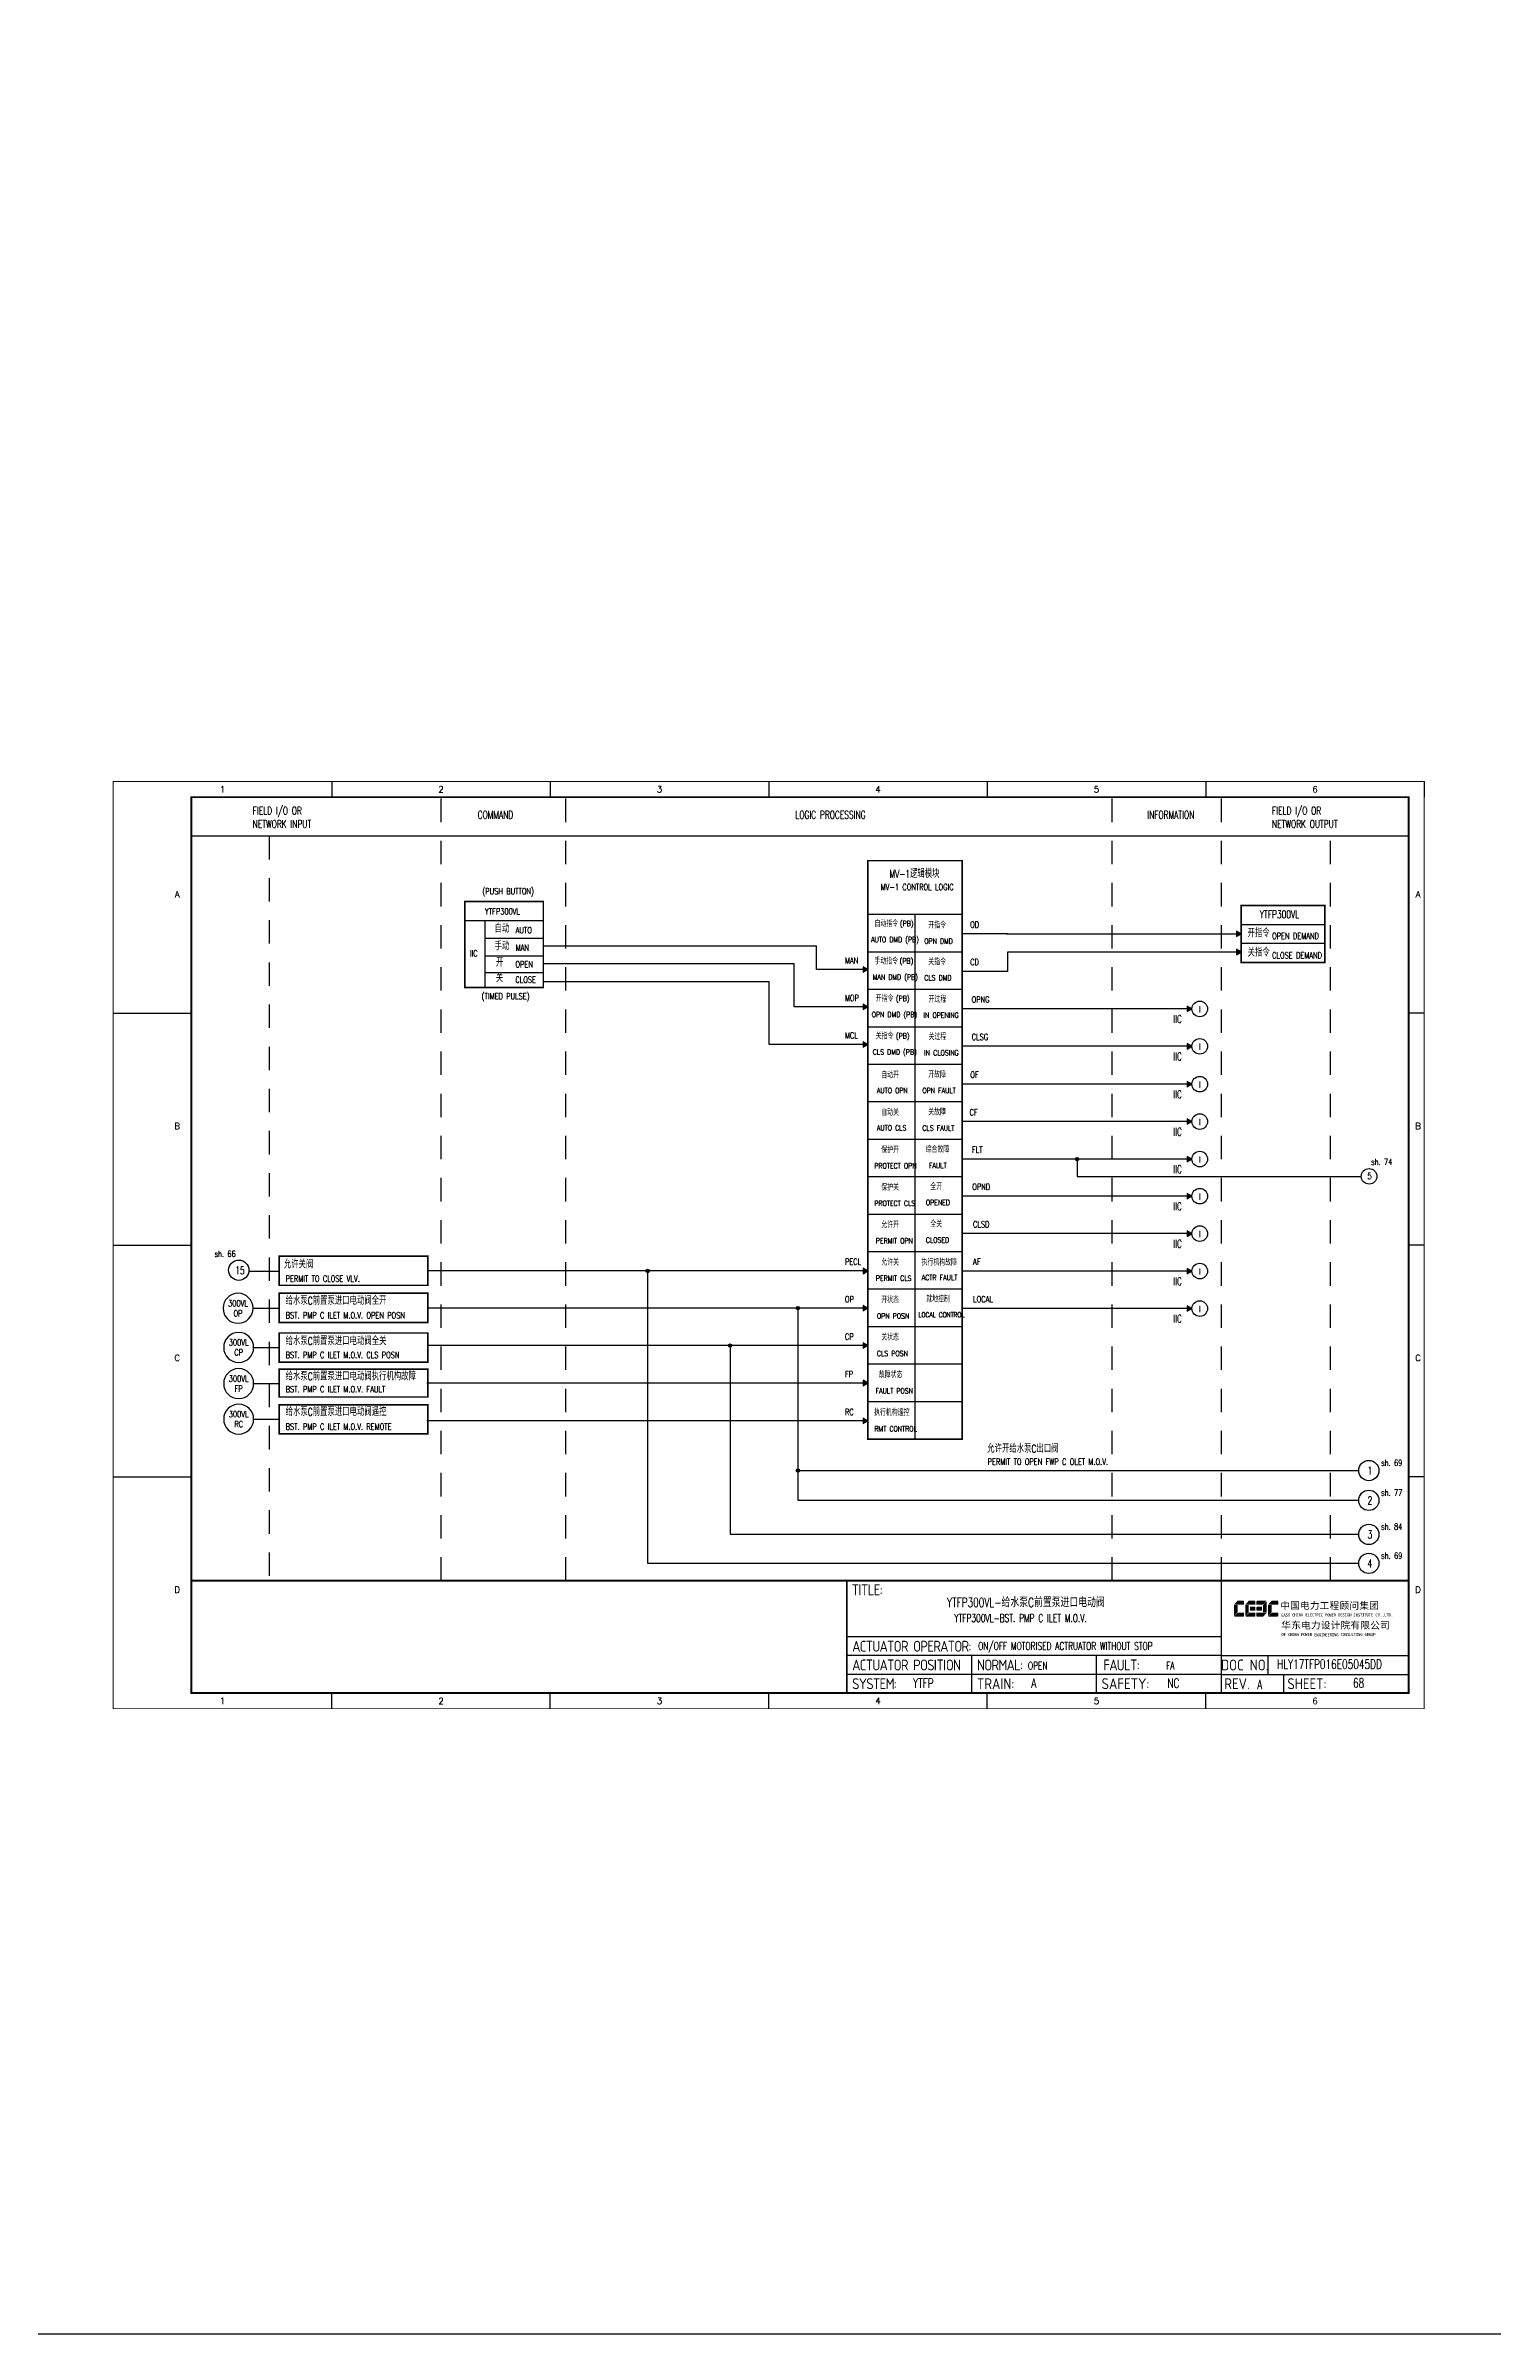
# Model space of a CAD drawing. Header units: millimetres. Extents: x 38833 to 52469, y 29493 to 32647.
# Drawn here: x 40594 to 41058, y 29493 to 30226 of the extents above; entities that cross this region are included whole.
import ezdxf
from ezdxf.enums import TextEntityAlignment as Align

# ---------------------------------------------------------------- set-up
doc = ezdxf.new("R2010")
doc.units = ezdxf.units.MM
doc.linetypes.add('DASHED', pattern=[0.75, 0.5, -0.25])
doc.linetypes.add('JIS_02_0.7', pattern=[1.35, 0.75, -0.6])
for name, color, linetype in [('INSTRUMENT', 4, 'Continuous'), ('MLINE', 6, 'Continuous'), ('TITLE', 1, 'Continuous'), ('TK', 7, 'Continuous'), ('图框_外框线', 7, 'Continuous'), ('图框_标题栏文字', 6, 'Continuous')]:
    doc.layers.add(name, color=color, linetype=linetype)
doc.styles.add('ecepdi', font='simhei.ttf', dxfattribs={"width": 0.9})
doc.styles.get("Standard").update_dxf_attribs({"font": 'romans.shx', "width": 0.7, "bigfont": 'hztxta.shx'})
doc.styles.add('工程字', font='gbenor.shx', dxfattribs={"bigfont": 'gbcbig.shx'})

# ---------------------------------------------------------------- blocks, each defined once
blk = doc.blocks.new('A$C1E0003F3')
h = blk.add_hatch(color=152)
edge = h.paths.add_edge_path()
edge.add_ellipse((5.15, 4.41), major_axis=(0, 0.211), ratio=0.769231, start_angle=-90, end_angle=0)
edge.add_line((5.15, 4.62), (3.22, 4.62))
edge.add_line((3.22, 4.62), (2.09, 3.35))
edge.add_line((2.09, 3.35), (5.32, 3.35))
edge.add_line((5.32, 3.35), (5.32, 4.41))
h.paths.add_polyline_path([(3.22, 3.23), (2.09, 3.23), (2.09, -0.36), (3.22, 0.91)])
edge = h.paths.add_edge_path()
edge.add_line((5.32, 0.81), (3.27, 0.81))
edge.add_line((3.27, 0.81), (2.13, -0.46))
edge.add_line((2.13, -0.46), (5.15, -0.46))
edge.add_ellipse((5.15, -0.25), major_axis=(0, 0.211), ratio=0.769231, start_angle=180, end_angle=270)
edge.add_line((5.32, -0.25), (5.32, 0.81))
h = blk.add_hatch(color=152)
edge = h.paths.add_edge_path()
edge.add_ellipse((8.78, 4.41), major_axis=(0, 0.211), ratio=0.769231, start_angle=-90, end_angle=0)
edge.add_line((8.78, 4.62), (6.84, 4.62))
edge.add_line((6.84, 4.62), (5.71, 3.35))
edge.add_line((5.71, 3.35), (8.94, 3.35))
edge.add_line((8.94, 3.35), (8.94, 4.41))
h.paths.add_polyline_path([(6.84, 3.23), (5.71, 3.23), (5.71, -0.36), (6.84, 0.91)])
edge = h.paths.add_edge_path()
edge.add_ellipse((8.78, 2.49), major_axis=(0, 0.211), ratio=0.769231, start_angle=-90, end_angle=0)
edge.add_line((8.78, 2.7), (7.22, 2.7))
edge.add_line((7.22, 2.7), (7.22, 1.44))
edge.add_line((7.22, 1.44), (8.78, 1.44))
edge.add_ellipse((8.78, 1.65), major_axis=(0, 0.211), ratio=0.769231, start_angle=180, end_angle=270)
edge.add_line((8.94, 1.65), (8.94, 2.49))
edge = h.paths.add_edge_path()
edge.add_line((8.94, 0.81), (6.89, 0.81))
edge.add_line((6.89, 0.81), (5.75, -0.46))
edge.add_line((5.75, -0.46), (8.78, -0.46))
edge.add_ellipse((8.78, -0.25), major_axis=(0, 0.211), ratio=0.769231, start_angle=180, end_angle=270)
edge.add_line((8.94, -0.25), (8.94, 0.81))
h = blk.add_hatch(color=1)
edge = h.paths.add_edge_path()
edge.add_line((12.48, 4.62), (9.46, 4.62))
edge.add_ellipse((9.46, 4.41), major_axis=(0, 0.211), ratio=0.769231, start_angle=0, end_angle=90)
edge.add_line((9.3, 4.41), (9.3, 3.35))
edge.add_line((9.3, 3.35), (11.35, 3.35))
edge.add_line((11.35, 3.35), (12.48, 4.62))
h.paths.add_polyline_path([(12.57, 4.56), (11.38, 3.23), (11.38, 0.93), (12.57, 0.93)])
edge = h.paths.add_edge_path()
edge.add_line((11.03, 2.7), (9.46, 2.7))
edge.add_ellipse((9.46, 2.49), major_axis=(0, 0.211), ratio=0.769231, start_angle=0, end_angle=90)
edge.add_line((9.3, 2.49), (9.3, 1.65))
edge.add_ellipse((9.46, 1.65), major_axis=(0, 0.211), ratio=0.769231, start_angle=90, end_angle=180)
edge.add_line((9.46, 1.44), (11.03, 1.44))
edge.add_line((11.03, 1.44), (11.03, 2.7))
h = blk.add_hatch(color=1)
edge = h.paths.add_edge_path()
edge.add_line((12.58, 0.79), (9.3, 0.79))
edge.add_line((9.3, 0.79), (9.3, -0.27))
edge.add_ellipse((9.46, -0.27), major_axis=(0, 0.211), ratio=0.769231, start_angle=90, end_angle=180)
edge.add_line((9.46, -0.48), (11.43, -0.48))
edge.add_line((11.43, -0.48), (12.58, 0.79))
h = blk.add_hatch(color=152)
edge = h.paths.add_edge_path()
edge.add_ellipse((16.11, 4.41), major_axis=(0, 0.211), ratio=0.769231, start_angle=-90, end_angle=0)
edge.add_line((16.11, 4.62), (14.14, 4.62))
edge.add_line((14.14, 4.62), (13, 3.35))
edge.add_line((13, 3.35), (16.27, 3.35))
edge.add_line((16.27, 3.35), (16.27, 4.41))
h.paths.add_polyline_path([(14.14, 3.23), (13, 3.23), (13, -0.36), (14.14, 0.91)])
edge = h.paths.add_edge_path()
edge.add_line((16.27, 0.81), (14.18, 0.81))
edge.add_line((14.18, 0.81), (13.04, -0.46))
edge.add_line((13.04, -0.46), (16.03, -0.46))
edge.add_ellipse((16.03, -0.15), major_axis=(0, 0.316), ratio=0.769231, start_angle=180, end_angle=270)
edge.add_line((16.27, -0.15), (16.27, 0.81))
at = {"layer": 'TITLE', "color": 7, "style": 'ecepdi'}
for s, p in [('中', (16.92, 1.94)), ('国', (20.09, 2)), ('电', (23.25, 1.99)), ('力', (26.39, 1.96)), ('工', (29.53, 1.95)), ('程', (32.71, 1.98)), ('顾', (35.9, 1.98)), ('问', (39.09, 1.94)), ('集', (42.26, 1.98)), ('团', (45.42, 2.01)), ('华', (17.24, -4.31)), ('东', (20.45, -4.29)), ('电', (23.62, -4.35)), ('力', (26.75, -4.32)), ('设', (29.92, -4.3)), ('计', (33.05, -4.31)), ('院', (36.26, -4.29)), ('有', (39.41, -4.29)), ('限', (42.57, -4.32)), ('公', (45.78, -4.38)), ('司', (48.91, -4.35))]:
    blk.add_text(s, height=2.2, dxfattribs=at).set_placement(p)
at = {"layer": 'TITLE', "color": 7, "style": 'ecepdi', "width": 0.975}
for s, p in [('E', (17.58, 0.02)), ('A', (18.29, 0.03)), ('S', (19, 0.03)), ('T', (19.7, 0.03)), ('C', (21.1, 0.09)), ('H', (21.77, 0.09)), ('I', (22.46, 0.09)), ('N', (23.17, 0.1)), ('A', (23.86, 0.1)), ('E', (25.35, 0.09)), ('L', (26.05, 0.11)), ('E', (26.76, 0.1)), ('C', (27.46, 0.12)), ('T', (28.18, 0.11)), ('R', (28.87, 0.1)), ('I', (29.57, 0.11)), ('C', (30.28, 0.1)), ('P', (31.64, 0.09)), ('O', (32.32, 0.08)), ('W', (33.03, 0.08)), ('E', (33.72, 0.08)), ('R', (34.42, 0.09)), ('D', (35.81, 0.1)), ('E', (36.52, 0.1)), ('S', (37.2, 0.1)), ('I', (37.91, 0.09)), ('G', (38.68, 0.11)), ('N', (39.38, 0.09)), ('I', (40.72, 0.07)), ('N', (41.43, 0.08)), ('S', (42.14, 0.08)), ('T', (42.83, 0.08)), ('I', (43.52, 0.09)), ('T', (44.22, 0.07)), ('U', (44.93, 0.07)), ('T', (45.63, 0.08)), ('E', (46.34, 0.09)), ('C', (47.76, 0.11)), ('O', (48.48, 0.1)), ('L', (50.56, 0.1)), ('T', (51.27, 0.1)), ('D', (51.96, 0.1)), ('O', (17.67, -6.18)), ('OF', (18.01, -6.2)), ('F', (18.37, -6.2)), ('C', (19.8, -6.19)), ('H', (20.47, -6.19)), ('I', (21.15, -6.19)), ('N', (21.87, -6.18)), ('A', (22.56, -6.18)), ('P', (23.98, -6.2)), ('O', (24.66, -6.21)), ('W', (25.36, -6.21)), ('E', (26.06, -6.21)), ('R', (26.75, -6.2)), ('E', (28.19, -6.24)), ('N', (28.91, -6.27)), ('G', (29.62, -6.26)), ('I', (30.32, -6.27)), ('N', (31.02, -6.27)), ('E', (31.7, -6.28)), ('E', (32.41, -6.27)), ('R', (33.1, -6.24)), ('I', (33.81, -6.24)), ('N', (34.51, -6.26)), ('G', (35.2, -6.24)), ('C', (36.61, -6.19)), ('O', (37.3, -6.21)), ('N', (38, -6.2)), ('S', (38.71, -6.21)), ('U', (39.41, -6.18)), ('L', (40.11, -6.18)), ('T', (40.81, -6.19)), ('I', (41.51, -6.21)), ('N', (42.2, -6.21)), ('G', (42.91, -6.17)), ('G', (44.29, -6.2)), ('R', (45, -6.21)), ('O', (45.69, -6.22)), ('U', (46.39, -6.2)), ('P', (47.1, -6.23)), ('.', (49.23, 0.1)), (',', (49.87, 0.1)), ('.', (52.72, 0.11))]:
    blk.add_text(s, height=1, dxfattribs=at).set_placement(p, align=Align.MIDDLE_CENTER)
blk = doc.blocks.new('A$C613255F0')
for p, q in [((70, 297), (70, 292)), ((140, 297), (140, 292)), ((210, 297), (210, 292)), ((280, 297), (280, 292)), ((350, 297), (350, 292)), ((420, 297), (420, 292)), ((0, 222.75), (25, 222.75)), ((420, 222.75), (415, 222.75)), ((0, 148.5), (25, 148.5)), ((420, 148.5), (415, 148.5)), ((0, 74.25), (25, 74.25)), ((420, 74.25), (415, 74.25)), ((70, 0), (70, 5)), ((140, 0), (140, 5)), ((210, 0), (210, 5)), ((280, 0), (280, 5)), ((350, 0), (350, 5))]:
    blk.add_line(p, q)
at = {"layer": 'MLINE', "linetype": 'JIS_02_0.7', "ltscale": 10}
for p, q in [((105, 41), (105, 292)), ((145, 41), (145, 292)), ((320, 41), (320, 292)), ((355, 41), (355, 292)), ((50, 279.56), (50, 41)), ((390, 41), (390, 279.56))]:
    blk.add_line(p, q, dxfattribs=at)
at = {"layer": 'MLINE'}
blk.add_line((25, 279.56), (415, 279.56), dxfattribs=at)
at = {"layer": '图框_外框线'}
for p, q in [((355, 5), (355, 41)), ((355, 23), (235, 23)), ((355, 17), (235, 17)), ((275, 11), (275, 17)), ((315, 11), (315, 17)), ((355, 17), (415, 17)), ((370, 11), (370, 17)), ((355, 11), (235, 11)), ((355, 11), (235, 11)), ((275, 5), (275, 11)), ((315, 5), (315, 11)), ((355, 11), (415, 11)), ((375, 5), (375, 11))]:
    blk.add_line(p, q, dxfattribs=at)
for points, const_width in [([(0, 0), (420, 0), (420, 297), (0, 297)], 0.3), ([(25, 5), (415, 5), (415, 292), (25, 292)], 0.6)]:
    blk.add_lwpolyline(points, close=True, dxfattribs=dict(at, const_width=const_width))
at = {"layer": '图框_外框线', "const_width": 0.6}
blk.add_lwpolyline([(235, 41), (25, 41)], dxfattribs=at)
at = {"layer": '图框_外框线'}
blk.add_lwpolyline([(415, 41, 0.6, 0.6, 0), (235, 41, 0.6, 0.6, 0), (235, 5, 0, 0, 0)], format="xyseb", dxfattribs=at)
blk.add_blockref('A$C1E0003F3', (356.94, 29.95))
at = {"layer": 'MLINE', "char_height": 2.5, "width": 31.8959, "attachment_point": 1}
for s, insert in [('FIELD I/O OR', (44.67, 288.89)), ('COMMAND', (116.74, 287.58)), ('LOGIC PROCESSING', (218.52, 287.58)), ('INFORMATION', (331.25, 287.58)), ('FIELD I/O OR', (371.22, 288.89)), ('NETWORK INPUT', (44.67, 284.64)), ('NETWORK OUTPUT', (371.22, 284.64))]:
    blk.add_mtext(s, dxfattribs=dict(at, insert=insert))
at = {"layer": 'TK', "color": 3}
for s, p in [('1', (35, 294.5)), ('2', (105, 294.5)), ('3', (175, 294.5)), ('4', (245, 294.5)), ('5', (315, 294.5)), ('6', (385, 294.5)), ('1', (35, 2.5)), ('2', (105, 2.5)), ('3', (175, 2.5)), ('4', (245, 2.5)), ('5', (315, 2.5)), ('6', (385, 2.5))]:
    blk.add_text(s, height=2, dxfattribs=at).set_placement(p, align=Align.MIDDLE)
for s, p in [('A', (20.5, 259.88)), ('A', (418, 259.88)), ('B', (20.5, 185.62)), ('B', (418, 185.62)), ('C', (20.5, 111.38)), ('C', (418, 111.38)), ('D', (20.5, 37.12)), ('D', (418, 37.12))]:
    blk.add_text(s, height=2, dxfattribs=at).set_placement(p, align=Align.CENTER)
at = {"layer": '图框_标题栏文字', "char_height": 3.5, "style": '工程字'}
for s, insert, width, attachment_point in [('{\\T0.9; TITLE:}', (234.86, 38.09), 14.2249, 4), ('{\\T0.9; ACTUATOR OPERATOR:}', (235, 20), 40, 4), ('{\\T0.9; ACTUATOR POSITION}', (235, 14), 45, 4), ('{\\T0.9; NORMAL:}', (275, 14), 18.2557, 4), ('{\\T0.9; FAULT:}', (315.44, 14), 15, 4), ('DOC NO.', (362.5, 14), 15, 5), ('{\\T0.9; SYSTEM:}', (235, 8), 17.9526, 4), ('{\\T0.9; }TRAIN: ', (275, 8), 17.6638, 4), ('SAFETY:', (324.3, 8), 22.3993, 5), ('REV.', (360, 8), 10, 5), ('SHEET:', (382.42, 8), 20, 5)]:
    blk.add_mtext(s, dxfattribs=dict(at, insert=insert, width=width, attachment_point=attachment_point))
blk = doc.blocks.new('INS00')
at = {"layer": 'INSTRUMENT', "color": 0}
blk.add_lwpolyline([(6, 0, 1), (-6, 0, 1)], format="xyb", close=True, dxfattribs=at)
at = {"layer": 'INSTRUMENT', "flags": 1}
for tag, p in [('INSNAM', (0, 9)), ('INSDGN', (0, -9)), ('INSMAN', (0, -18)), ('INSSUP', (0, -15)), ('INSTYP', (0, -12)), ('INSREM', (0, -21))]:
    blk.add_attdef(tag, text='', height=3, dxfattribs=at).set_placement(p, align=Align.TOP_CENTER)
at = {"layer": 'INSTRUMENT', "width": 0.7}
for tag, p in [('INSIDE', (0, 2)), ('INSSYS', (0, -2))]:
    blk.add_attdef(tag, text='', height=2.5, dxfattribs=at).set_placement(p, align=Align.MIDDLE)
for tag, p in [('INSHH', (6, 3.5)), ('INSL', (6, -3)), ('INSLL', (6, -6))]:
    blk.add_attdef(tag, p, '', height=2.5, dxfattribs=at)
at = {"layer": 'INSTRUMENT', "linetype": 'DASHED', "width": 0.7}
blk.add_attdef('INSH', (6, 0.5), '', height=2.5, dxfattribs=at)

msp = doc.modelspace()

# ---------------------------------------------------------------- hatches: boundary and pattern name
for points in [[(40976.77, 29941.64), (40975.27, 29942.51), (40975.27, 29940.77)], [(40857.14, 29930.27), (40855.64, 29931.13), (40855.64, 29929.4)], [(40976.77, 29935.87), (40975.27, 29936.73), (40975.27, 29935)], [(40857.14, 29918.27), (40855.64, 29919.13), (40855.64, 29917.4)], [(40961.01, 29917.64), (40959.51, 29918.51), (40959.51, 29916.77)], [(40857.14, 29906.27), (40855.64, 29907.13), (40855.64, 29905.4)], [(40961.01, 29905.64), (40959.51, 29906.51), (40959.51, 29904.77)], [(40961.01, 29893.52), (40959.51, 29894.39), (40959.51, 29892.66)], [(40961.01, 29881.52), (40959.51, 29882.39), (40959.51, 29880.66)], [(40961.01, 29869.52), (40959.51, 29870.39), (40959.51, 29868.66)], [(40961.01, 29857.64), (40959.51, 29858.51), (40959.51, 29856.77)], [(40961.01, 29845.64), (40959.51, 29846.51), (40959.51, 29844.77)], [(40857.14, 29833.68), (40855.64, 29834.54), (40855.64, 29832.81)], [(40961.01, 29833.64), (40959.51, 29834.51), (40959.51, 29832.77)], [(40857.14, 29821.79), (40855.64, 29822.66), (40855.64, 29820.93)], [(40961.01, 29821.64), (40959.51, 29822.51), (40959.51, 29820.77)], [(40857.14, 29809.79), (40855.64, 29810.66), (40855.64, 29808.93)], [(40857.14, 29797.79), (40855.64, 29798.66), (40855.64, 29796.93)], [(40857.14, 29785.68), (40855.64, 29786.54), (40855.64, 29784.81)]]:
    msp.add_hatch(color=256).paths.add_polyline_path(points)
h = msp.add_hatch(color=256)
edge = h.paths.add_edge_path()
edge.add_arc((40924.21, 29869.52), 0.55, 0, 360)
h = msp.add_hatch(color=256)
edge = h.paths.add_edge_path()
edge.add_arc((40786.64, 29833.68), 0.55, 0, 360)
h = msp.add_hatch(color=256)
edge = h.paths.add_edge_path()
edge.add_arc((40834.77, 29821.79), 0.55, 0, 360)
h = msp.add_hatch(color=256)
edge = h.paths.add_edge_path()
edge.add_arc((40813.05, 29809.79), 0.55, 0, 360)
h = msp.add_hatch(color=256)
edge = h.paths.add_edge_path()
edge.add_arc((40834.77, 29769.78), 0.55, 0, 360)

# ---------------------------------------------------------------- linework, layer by layer
for p, q in [((40887.41, 29947.92), (40887.41, 29965.1)), ((40728.04, 29945.92), (40753.21, 29945.92)), ((40734.46, 29945.92), (40734.46, 29924.46)), ((40857.14, 29947.92), (40887.41, 29947.92)), ((40872.28, 29947.92), (40872.28, 29779.8)), ((40976.77, 29944.64), (41003.55, 29944.64)), ((40976.77, 29944.64), (41003.55, 29944.64)), ((40734.46, 29940.26), (40753.21, 29940.26)), ((40753.21, 29937.86), (40840.69, 29937.86)), ((40840.69, 29930.27), (40840.69, 29937.86)), ((40902.02, 29941.64), (40887.41, 29941.64)), ((40901.6, 29941.63), (40942.53, 29941.63)), ((40902.02, 29941.64), (40976.77, 29941.64)), ((40976.77, 29938.71), (41003.55, 29938.71)), ((40734.46, 29934.63), (40753.21, 29934.63)), ((40753.21, 29932.16), (40833.58, 29932.16)), ((40833.58, 29918.27), (40833.58, 29932.16)), ((40857.14, 29930.27), (40840.69, 29930.27)), ((40857.14, 29935.92), (40887.41, 29935.92)), ((40902.02, 29929.64), (40902.02, 29935.87)), ((40902.02, 29935.87), (40976.77, 29935.87)), ((40976.77, 29932.51), (41003.55, 29932.51)), ((40976.77, 29932.51), (41003.55, 29932.51)), ((40734.46, 29929.32), (40753.21, 29929.32)), ((40734.46, 29924.46), (40753.21, 29924.46)), ((40734.46, 29924.46), (40753.21, 29924.46)), ((40753.21, 29926.43), (40825.55, 29926.43)), ((40825.55, 29906.27), (40825.55, 29926.43)), ((40857.14, 29923.92), (40887.41, 29923.92)), ((40902.02, 29929.64), (40887.41, 29929.64)), ((40840.69, 29918.27), (40833.58, 29918.27)), ((40857.14, 29918.27), (40840.69, 29918.27)), ((40961.01, 29917.64), (40887.41, 29917.64)), ((40961.01, 29917.64), (40887.41, 29917.64)), ((40857.14, 29911.92), (40887.41, 29911.92)), ((40857.14, 29906.27), (40825.55, 29906.27)), ((40961.01, 29905.64), (40887.41, 29905.64)), ((40961.01, 29905.64), (40887.41, 29905.64)), ((40857.14, 29899.92), (40887.41, 29899.92)), ((40961.01, 29893.52), (40887.41, 29893.52)), ((40857.14, 29887.92), (40887.41, 29887.92)), ((40961.01, 29881.52), (40887.41, 29881.52)), ((40857.14, 29875.92), (40887.41, 29875.92)), ((40961.01, 29869.52), (40887.41, 29869.52)), ((40961.01, 29869.52), (40887.41, 29869.52)), ((40924.21, 29869.52), (40924.21, 29863.94)), ((40857.14, 29863.92), (40887.41, 29863.92)), ((40961.01, 29857.64), (40887.41, 29857.64)), ((40961.01, 29857.64), (40887.41, 29857.64)), ((40924.21, 29863.94), (41015.27, 29863.94)), ((40857.14, 29851.92), (40887.41, 29851.92)), ((40961.01, 29845.64), (40887.41, 29845.64)), ((40961.01, 29845.64), (40887.41, 29845.64)), ((40668.59, 29838.42), (40716.21, 29838.42)), ((40668.59, 29829.08), (40668.59, 29838.42)), ((40716.21, 29829.08), (40716.21, 29838.42)), ((40857.14, 29839.92), (40887.41, 29839.92)), ((40658.89, 29833.61), (40668.59, 29833.61)), ((40716.21, 29829.08), (40668.59, 29829.08)), ((40857.14, 29833.68), (40716.14, 29833.68)), ((40786.64, 29833.87), (40786.64, 29740.06)), ((40857.14, 29827.92), (40887.41, 29827.92)), ((40961.01, 29833.64), (40887.41, 29833.64)), ((40961.01, 29833.64), (40887.41, 29833.64)), ((40660.22, 29821.73), (40668.59, 29821.73)), ((40668.59, 29826.54), (40716.21, 29826.54)), ((40668.59, 29817.2), (40668.59, 29826.54)), ((40857.14, 29821.79), (40716.14, 29821.79)), ((40716.21, 29817.2), (40716.21, 29826.54)), ((40834.77, 29821.98), (40834.77, 29760.24)), ((40961.01, 29821.64), (40887.41, 29821.64)), ((40961.01, 29821.64), (40887.41, 29821.64)), ((40716.21, 29817.2), (40668.59, 29817.2)), ((40668.59, 29813.82), (40716.21, 29813.82)), ((40668.59, 29804.48), (40668.59, 29813.82)), ((40716.21, 29804.48), (40716.21, 29813.82)), ((40857.14, 29815.92), (40887.41, 29815.92)), ((40660.42, 29809.19), (40668.59, 29809.19)), ((40857.14, 29809.79), (40716.21, 29809.79)), ((40813.05, 29809.98), (40813.05, 29749.33)), ((40716.21, 29804.48), (40668.59, 29804.48)), ((40668.59, 29802.22), (40716.21, 29802.22)), ((40668.59, 29793.31), (40668.59, 29802.22)), ((40716.21, 29793.31), (40716.21, 29802.22)), ((40857.14, 29803.92), (40887.41, 29803.92)), ((40660.42, 29797.59), (40668.59, 29797.59)), ((40716.21, 29793.31), (40668.59, 29793.31)), ((40668.59, 29790.85), (40716.21, 29790.85)), ((40668.59, 29781.51), (40668.59, 29790.85)), ((40857.14, 29797.79), (40715.87, 29797.79)), ((40716.21, 29781.51), (40716.21, 29790.85)), ((40857.14, 29791.92), (40887.41, 29791.92)), ((40660.42, 29786.22), (40668.59, 29786.22)), ((40857.14, 29785.68), (40715.87, 29785.68)), ((40716.21, 29781.51), (40668.59, 29781.51)), ((40834.77, 29769.78), (41014.42, 29769.78)), ((40834.77, 29760.24), (41014.43, 29760.24)), ((40813.05, 29749.33), (41014.43, 29749.33)), ((40786.64, 29740.06), (41014.43, 29740.06))]:
    msp.add_line(p, q)
for points in [[(39417.51, 32646.72), (50497.51, 32646.72), (50497.51, 29493.1), (39417.51, 29493.1)], [(40728.04, 29952.04), (40753.21, 29952.04), (40753.21, 29924.46), (40728.04, 29924.46)], [(40857.14, 29947.92), (40887.41, 29947.92), (40887.41, 29779.8), (40857.14, 29779.8)], [(40976.77, 29941.64), (40975.27, 29942.51), (40975.27, 29940.77)], [(40857.14, 29930.27), (40855.64, 29931.13), (40855.64, 29929.4)], [(40976.77, 29935.87), (40975.27, 29936.73), (40975.27, 29935)], [(40857.14, 29918.27), (40855.64, 29919.13), (40855.64, 29917.4)], [(40961.01, 29917.64), (40959.51, 29918.51), (40959.51, 29916.77)], [(40857.14, 29906.27), (40855.64, 29907.13), (40855.64, 29905.4)], [(40961.01, 29905.64), (40959.51, 29906.51), (40959.51, 29904.77)], [(40961.01, 29893.52), (40959.51, 29894.39), (40959.51, 29892.66)], [(40961.01, 29881.52), (40959.51, 29882.39), (40959.51, 29880.66)], [(40961.01, 29869.52), (40959.51, 29870.39), (40959.51, 29868.66)], [(40961.01, 29857.64), (40959.51, 29858.51), (40959.51, 29856.77)], [(40961.01, 29845.64), (40959.51, 29846.51), (40959.51, 29844.77)], [(40857.14, 29833.68), (40855.64, 29834.54), (40855.64, 29832.81)], [(40961.01, 29833.64), (40959.51, 29834.51), (40959.51, 29832.77)], [(40857.14, 29821.79), (40855.64, 29822.66), (40855.64, 29820.93)], [(40961.01, 29821.64), (40959.51, 29822.51), (40959.51, 29820.77)], [(40857.14, 29809.79), (40855.64, 29810.66), (40855.64, 29808.93)], [(40857.14, 29797.79), (40855.64, 29798.66), (40855.64, 29796.93)], [(40857.14, 29785.68), (40855.64, 29786.54), (40855.64, 29784.81)]]:
    msp.add_lwpolyline(points, close=True)
for points, const_width in [([(40857.14, 29965.1), (40887.41, 29965.1), (40887.41, 29779.8), (40857.14, 29779.8), (40857.14, 29965.1)], 0.5), ([(40857.14, 29965.1), (40887.41, 29965.1), (40887.41, 29779.8), (40857.14, 29779.8), (40857.14, 29965.1)], 0.2), ([(40728.04, 29952.04), (40753.21, 29952.04), (40753.21, 29924.46), (40728.04, 29924.46), (40728.04, 29952.04)], 0.5), ([(40976.77, 29950.77), (41003.55, 29950.77), (41003.55, 29932.51), (40976.77, 29932.51), (40976.77, 29950.77)], 0.5), ([(40668.59, 29838.42), (40716.21, 29838.42), (40716.21, 29829.08), (40668.59, 29829.08), (40668.59, 29838.42)], 0.5), ([(40668.59, 29826.54), (40716.21, 29826.54), (40716.21, 29817.2), (40668.59, 29817.2), (40668.59, 29826.54)], 0.5), ([(40668.59, 29813.82), (40716.21, 29813.82), (40716.21, 29804.48), (40668.59, 29804.48), (40668.59, 29813.82)], 0.5), ([(40668.59, 29802.22), (40716.21, 29802.22), (40716.21, 29793.31), (40668.59, 29793.31), (40668.59, 29802.22)], 0.5), ([(40668.59, 29790.85), (40716.21, 29790.85), (40716.21, 29781.51), (40668.59, 29781.51), (40668.59, 29790.85)], 0.5)]:
    msp.add_lwpolyline(points, dxfattribs=dict(const_width=const_width))
msp.add_lwpolyline([(40976.77, 29932.51), (40976.77, 29950.77), (41003.55, 29950.77), (41003.55, 29932.51)])
msp.add_lwpolyline([(40976.77, 29932.51), (40976.77, 29950.77), (41003.55, 29950.77), (41003.55, 29932.51)])
for centre, radius in [((40963.51, 29917.64), 2.5), ((40963.51, 29905.64), 2.5), ((40963.51, 29893.52), 2.5), ((40963.51, 29881.52), 2.5), ((40963.51, 29869.52), 2.5), ((40924.21, 29869.52), 0.55), ((41017.77, 29863.99), 2.5), ((40963.51, 29857.64), 2.5), ((40963.51, 29845.64), 2.5), ((40655.65, 29833.92), 3.25), ((40963.51, 29833.64), 2.5), ((40786.64, 29833.68), 0.55), ((40834.77, 29821.79), 0.55), ((40963.51, 29821.64), 2.5), ((40813.05, 29809.79), 0.55), ((40834.77, 29769.78), 0.55), ((41017.67, 29769.75), 3.25), ((41017.67, 29760.21), 3.25), ((41017.67, 29749.3), 3.25), ((41017.67, 29740.02), 3.25)]:
    msp.add_circle(centre, radius)

# ---------------------------------------------------------------- block references
msp.add_blockref('A$C613255F0', (40615.44, 29693.47))
at = {"layer": 'MLINE', "xscale": 0.7999999999992724, "yscale": 0.7999999999992724, "zscale": 0.7999999999992724}
for p, values in [((40655.42, 29821.73), {'INSIDE': '300VL', 'INSSYS': 'OP'}), ((40655.62, 29809.19), {'INSIDE': '300VL', 'INSSYS': 'CP'}), ((40655.62, 29797.59), {'INSIDE': '300VL', 'INSSYS': 'FP'}), ((40655.62, 29786.22), {'INSIDE': '300VL', 'INSSYS': 'RC'})]:
    msp.add_blockref('INS00', p, dxfattribs=at).add_auto_attribs(values)

# ---------------------------------------------------------------- texts
at = {"width": 0.7}
for p in [(40963.55, 29916.51), (40963.55, 29904.51), (40963.55, 29892.39), (40963.55, 29880.39), (40963.55, 29868.39), (40963.55, 29856.51), (40963.55, 29844.51), (40963.55, 29832.51), (40963.55, 29820.51)]:
    msp.add_text('I', height=2, dxfattribs=at).set_placement(p, align=Align.CENTER)
for s, height, p in [('YTFP300VL-给水泵C前置泵进口电动阀 ', 3, (40882.55, 29726.01)), ('YTFP300VL-BST. PMP C ILET M.O.V.', 2.5, (40884.87, 29721.23))]:
    msp.add_text(s, height=height, dxfattribs=at).set_placement(p)
at = {"attachment_point": 1}
for s, insert, char_height, width in [('MV-1逻辑模块', (40864.09, 29962.14), 2.5, 73.0067), ('(PUSH BUTTON)', (40733.67, 29956.33), 2, 73.0067), ('MV-1 CONTROL LOGIC', (40861.3, 29957.68), 2, 48.5204), ('YTFP300VL', (40734.55, 29949.84), 2, 73.0067), ('自动', (40737.59, 29944.56), 2.5, 73.0067), ('自动指令', (40859.31, 29945.93), 2, 73.0067), ('(PB)', (40867.46, 29945.83), 1.7, 73.0067), ('开指令', (40876.53, 29945.45), 2, 73.0067), ('OD', (40889.95, 29945.64), 2, 73.0067), ('YTFP300VL', (40982.77, 29949.18), 2.5, 73.0067), ('手动', (40737.59, 29938.96), 2.5, 73.0067), ('AUTO', (40744.36, 29943.85), 2, 73.0067), ('MAN', (40744.36, 29938.25), 2, 73.0067), ('AUTO DMD (PB)', (40858.2, 29940.67), 1.7, 73.0067), ('OPN DMD', (40875.25, 29940.2), 1.7, 73.0067), ('开指令', (40978.84, 29943.14), 2.5, 73.0067), ('OPEN DEMAND', (40986.68, 29942.01), 2, 73.0067), ('IIC', (40729.71, 29936.4), 2, 73.0067), ('开', (40738.02, 29933.72), 2.5, 73.0067), ('OPEN', (40744.28, 29932.92), 2, 73.0067), ('MAN', (40849.84, 29934.12), 2, 73.0067), ('手动指令', (40859.29, 29933.93), 2, 73.0067), ('(PB)', (40867.38, 29933.83), 1.7, 73.0067), ('关指令', (40876.53, 29933.69), 2, 73.0067), ('CD', (40889.95, 29933.64), 2, 73.0067), ('关指令', (40978.84, 29936.92), 2.5, 73.0067), ('CLOSE DEMAND', (40986.68, 29935.79), 2, 73.0067), ('(TIMED PULSE)', (40733.45, 29922.7), 2, 73.0067), ('关', (40738.02, 29928.75), 2.5, 73.0067), ('CLOSE', (40744.28, 29927.96), 2, 73.0067), ('MAN DMD (PB)', (40858.75, 29928.67), 1.7, 73.0067), ('CLS DMD', (40875.25, 29928.44), 1.7, 73.0067), ('MOP', (40849.84, 29922.12), 2, 73.0067), ('OPN DMD (PB)', (40858.42, 29916.67), 1.7, 73.0067), ('开指令', (40859.71, 29921.93), 2, 73.0067), ('(PB)', (40866.18, 29921.83), 1.7, 73.0067), ('IN OPENING', (40875.02, 29916.44), 1.7, 73.0067), ('开过程', (40876.62, 29921.69), 2, 73.0067), ('OPNG', (40890.43, 29921.64), 2, 73.0067), ('IIC', (40955.01, 29915.64), 2.5, 4.5039), ('MCL', (40849.84, 29910.12), 2, 73.0067), ('关指令', (40859.71, 29909.93), 2, 73.0067), ('(PB)', (40866.18, 29909.83), 1.7, 73.0067), ('关过程', (40876.62, 29909.69), 2, 73.0067), ('CLSG', (40890.46, 29909.64), 2, 73.0067), ('CLS DMD (PB)', (40858.75, 29904.67), 1.7, 73.0067), ('IN CLOSING', (40875.23, 29904.44), 1.7, 73.0067), ('IIC', (40955.01, 29903.64), 2.5, 4.5039), ('自动开', (40861.47, 29897.45), 2, 73.0067), ('开故障', (40876.53, 29897.57), 2, 73.0067), ('OF', (40890.01, 29897.53), 2, 73.0067), ('AUTO OPN', (40860.06, 29892.36), 1.7, 73.0067), ('OPN FAULT', (40874.65, 29892.32), 1.7, 73.0067), ('IIC', (40955.01, 29891.52), 2.5, 4.5039), ('AUTO CLS', (40860.06, 29880.36), 1.7, 73.0067), ('自动关', (40861.47, 29885.45), 2, 73.0067), ('CLS FAULT', (40874.65, 29880.32), 1.7, 73.0067), ('关故障', (40876.53, 29885.57), 2, 73.0067), ('CF', (40889.76, 29885.53), 2, 73.0067), ('IIC', (40955.01, 29879.52), 2.5, 4.5039), ('保护开', (40861.47, 29873.45), 2, 73.0067), ('综合故障', (40875.69, 29873.57), 2, 73.0067), ('FLT', (40890.56, 29873.53), 2, 73.0067), ('PROTECT OPN', (40859.26, 29868.2), 1.7, 73.0067), ('FAULT', (40876.75, 29868.32), 1.7, 73.0067), ('IIC', (40955.01, 29867.52), 2.5, 4.5039), ('5', (41017.24, 29865.1), 2, 73.0067), ('保护关', (40861.47, 29861.45), 2, 73.0067), ('全开', (40877.19, 29861.69), 2, 73.0067), ('OPND', (40890.63, 29861.64), 2, 73.0067), ('PROTECT CLS', (40859.26, 29856.2), 1.7, 73.0067), ('允许开', (40861.47, 29849.45), 2, 73.0067), ('OPENED', (40875.76, 29856.44), 1.7, 73.0067), ('全关', (40877.19, 29849.69), 2, 73.0067), ('CLSD', (40890.86, 29849.64), 2, 73.0067), ('IIC', (40955.01, 29855.64), 2.5, 4.5039), ('PERMIT OPN', (40859.74, 29844.2), 1.7, 73.0067), ('CLOSED', (40875.76, 29844.44), 1.7, 73.0067), ('IIC', (40955.01, 29843.64), 2.5, 4.5039), ('15', (40654.55, 29835.13), 2.5, 73.0067), ('允许关阀', (40670.09, 29837.04), 2.5, 73.0067), ('PECL', (40849.84, 29837.64), 2, 73.0067), ('允许关', (40861.47, 29837.45), 2, 73.0067), ('执行机构故障', (40874.38, 29837.45), 2, 73.0067), ('AF', (40890.9, 29837.64), 2, 73.0067), ('PERMIT TO CLOSE VLV.', (40670.64, 29832.22), 2, 73.0067), ('PERMIT CLS', (40859.74, 29832.2), 1.7, 73.0067), ('ACTR FAULT', (40874.45, 29832.44), 1.7, 73.0067), ('IIC', (40955.01, 29831.64), 2.5, 4.5039), ('给水泵C前置泵进口电动阀全开', (40670.67, 29825.39), 2.5, 73.0067), ('BST. PMP C ILET M.O.V. OPEN POSN', (40670.67, 29820.5), 2, 73.0067), ('OP', (40849.84, 29825.64), 2, 73.0067), ('OPN POSN', (40860.09, 29820.11), 1.7, 73.0067), ('开状态', (40861.47, 29825.45), 2, 73.0067), ('LOCAL CONTROL', (40873.37, 29820.44), 1.6, 73.0067), ('就地控制', (40875.88, 29825.69), 2, 73.0067), ('LOCAL', (40890.9, 29825.64), 2, 73.0067), ('给水泵C前置泵进口电动阀全关', (40670.67, 29812.47), 2.5, 73.0067), ('CP', (40849.84, 29813.64), 2, 73.0067), ('关状态', (40861.47, 29813.45), 2, 73.0067), ('IIC', (40955.01, 29819.64), 2.5, 4.5039), ('BST. PMP C ILET M.O.V. CLS POSN', (40670.67, 29807.78), 2, 73.0067), ('CLS POSN', (40860.09, 29808.11), 1.7, 73.0067), ('给水泵C前置泵进口电动阀执行机构故障', (40670.67, 29801.17), 2.5, 73.0067), ('FP', (40849.84, 29801.64), 2, 73.0067), ('故障状态', (40860.69, 29801.45), 2, 73.0067), ('BST. PMP C ILET M.O.V. FAULT', (40670.67, 29796.81), 2, 73.0067), ('FAULT POSN', (40859.65, 29796.11), 1.7, 73.0067), ('给水泵C前置泵进口电动阀遥控', (40670.67, 29789.8), 2.5, 73.0067), ('BST. PMP C ILET M.O.V. REMOTE', (40670.67, 29784.81), 2, 73.0067), ('RC', (40849.84, 29789.53), 2, 73.0067), ('执行机构遥控', (40859.17, 29789.34), 2, 73.0067), ('RMT CONTROL', (40859.3, 29784), 1.7, 73.0067), ('允许开给水泵C出口阀', (40895.42, 29777.99), 2.5, 73.0067), ('PERMIT TO OPEN FWP C OLET M.O.V.', (40895.53, 29773.56), 2, 73.0067), ('1', (41017.28, 29770.96), 2.5, 73.0067), ('2', (41017.28, 29761.42), 2.5, 73.0067), ('3', (41017.28, 29750.51), 2.5, 73.0067), ('4', (41017.28, 29741.24), 2.5, 73.0067), ('YTFP', (40871.68, 29703.16), 3, 8.5983), ('OPEN', (40908.46, 29708.5), 2.5, 73.0067), ('A', (40909.54, 29703.16), 3, 4.8474), ('FA', (40952.73, 29708.52), 2.5, 73.0067), ('NC', (40953.13, 29703.16), 3, 4.8474), ('A', (40981.91, 29702.72), 3, 8.5983)]:
    msp.add_mtext(s, dxfattribs=dict(at, insert=insert, char_height=char_height, width=width))
at = {"color": 4, "char_height": 2, "width": 73.0067, "attachment_point": 1}
for s, insert in [('sh. 74', (41018.41, 29869.63)), ('sh. 66', (40647.88, 29840.18)), ('sh. 69', (41021.61, 29773.23)), ('sh. 77', (41021.61, 29763.68)), ('sh. 84', (41021.61, 29752.78)), ('sh. 69', (41021.61, 29743.5))]:
    msp.add_mtext(s, dxfattribs=dict(at, insert=insert))
at = {"width": 0.7}
for tag, p, s in [('HLY17TFP016E05045DD', (40988.3, 29706.22), ''), ('68', (41012.58, 29700.22), '1')]:
    msp.add_attdef(tag, p, s, height=3, dxfattribs=at)
at = {"layer": 'TITLE', "color": 0, "width": 0.7}
msp.add_text(' ON/OFF MOTORISED ACTRUATOR WITHOUT STOP', height=2.5, dxfattribs=at).set_placement((40919.87, 29713.38), align=Align.MIDDLE)

doc.saveas('drawing.dxf')
